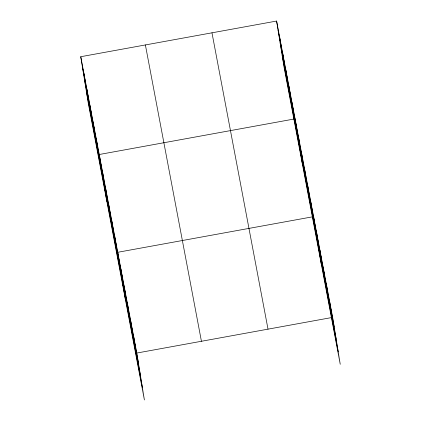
<?xml version="1.0" encoding="UTF-8"?>
<svg xmlns="http://www.w3.org/2000/svg" width="421" height="421" viewBox="0 0 421 421"><rect width="100%" height="100%" fill="white"/><g stroke="black" fill="none" stroke-linecap="round" stroke-linejoin="round"><path stroke-width="0.63" d="M80.758 56.714L136.799 353.045L144.398 399.95L88.357 103.619L80.758 56.714L276.602 21.05L332.643 317.381L340.242 364.286L284.201 67.955L276.602 21.05M136.799 353.045L332.643 317.381M278.107 30.338L334.148 326.67M280.118 42.753L336.158 339.084M282.191 55.54L338.226 351.877M211.974 32.817L268.014 329.148M145.387 44.942L201.427 341.273M82.263 66.002L138.304 362.334M84.274 78.417L140.314 374.748M86.347 91.204L142.387 387.536M329.464 300.589L330.969 309.877M326.291 283.796L327.796 293.084M323.118 267.003L324.623 276.297M319.939 250.216L321.444 259.504M316.766 233.423L318.271 242.712M321.186 263.535L313.587 216.631L117.748 252.29L125.342 299.199M310.509 200.333L312.014 209.621M307.425 184.035L308.93 193.323M304.341 167.737L305.846 177.025M301.262 151.434L302.767 160.727M298.179 135.136L299.684 144.429M302.694 165.748L295.095 118.838L99.256 154.502L106.85 201.406M292.016 102.54L293.516 111.828M288.932 86.242L290.437 95.53M285.848 69.944L287.354 79.232M282.77 53.646L284.27 62.934M279.686 37.348L281.191 46.636M133.625 336.253L135.13 345.541M130.447 319.46L131.952 328.748M127.274 302.667L128.779 311.956M124.095 285.875L125.6 295.163M120.922 269.082L122.427 278.37M114.665 235.992L116.17 245.28M111.581 219.694L113.086 228.982M108.502 203.396L110.002 212.684M105.418 187.098L106.923 196.386M102.335 170.8L103.84 180.088M96.172 138.204L97.677 147.492M93.088 121.906L94.593 131.194M90.005 105.608L91.51 114.896M86.926 89.31L88.431 98.598M83.842 73.012L85.347 82.3"/></g></svg>
